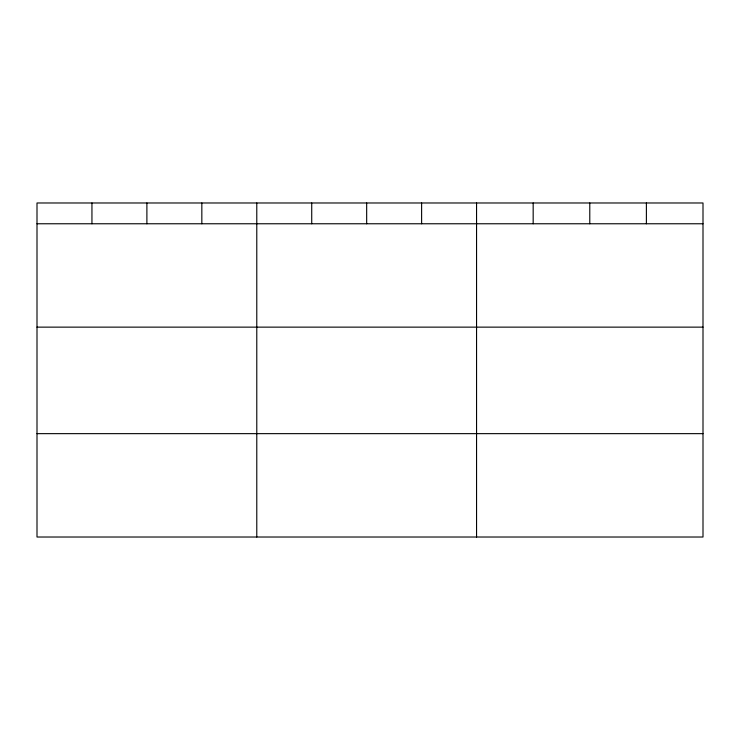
<?xml version="1.0" encoding="UTF-8"?>
<svg xmlns="http://www.w3.org/2000/svg" width="740" height="740" viewBox="0 0 740 740"><rect width="100%" height="100%" fill="white"/><g stroke="black" fill="none" stroke-linecap="round" stroke-linejoin="round"><path stroke-width="1.11" d="M703 327.136L703 202.982L37 202.982L37 537.018L703 537.018L703 327.136L37 327.136M37 223.767L703 223.767M37 433.649L703 433.649M646.39 202.982L646.39 223.767M589.78 202.982L589.78 223.767M533.17 202.982L533.17 223.767M476.56 202.982L476.56 537.018M421.615 202.982L421.615 223.767M366.67 202.982L366.67 223.767M311.725 202.982L311.725 223.767M256.78 202.982L256.78 537.018M201.835 202.982L201.835 223.767M146.89 202.982L146.89 223.767M91.945 202.982L91.945 223.767"/></g></svg>
